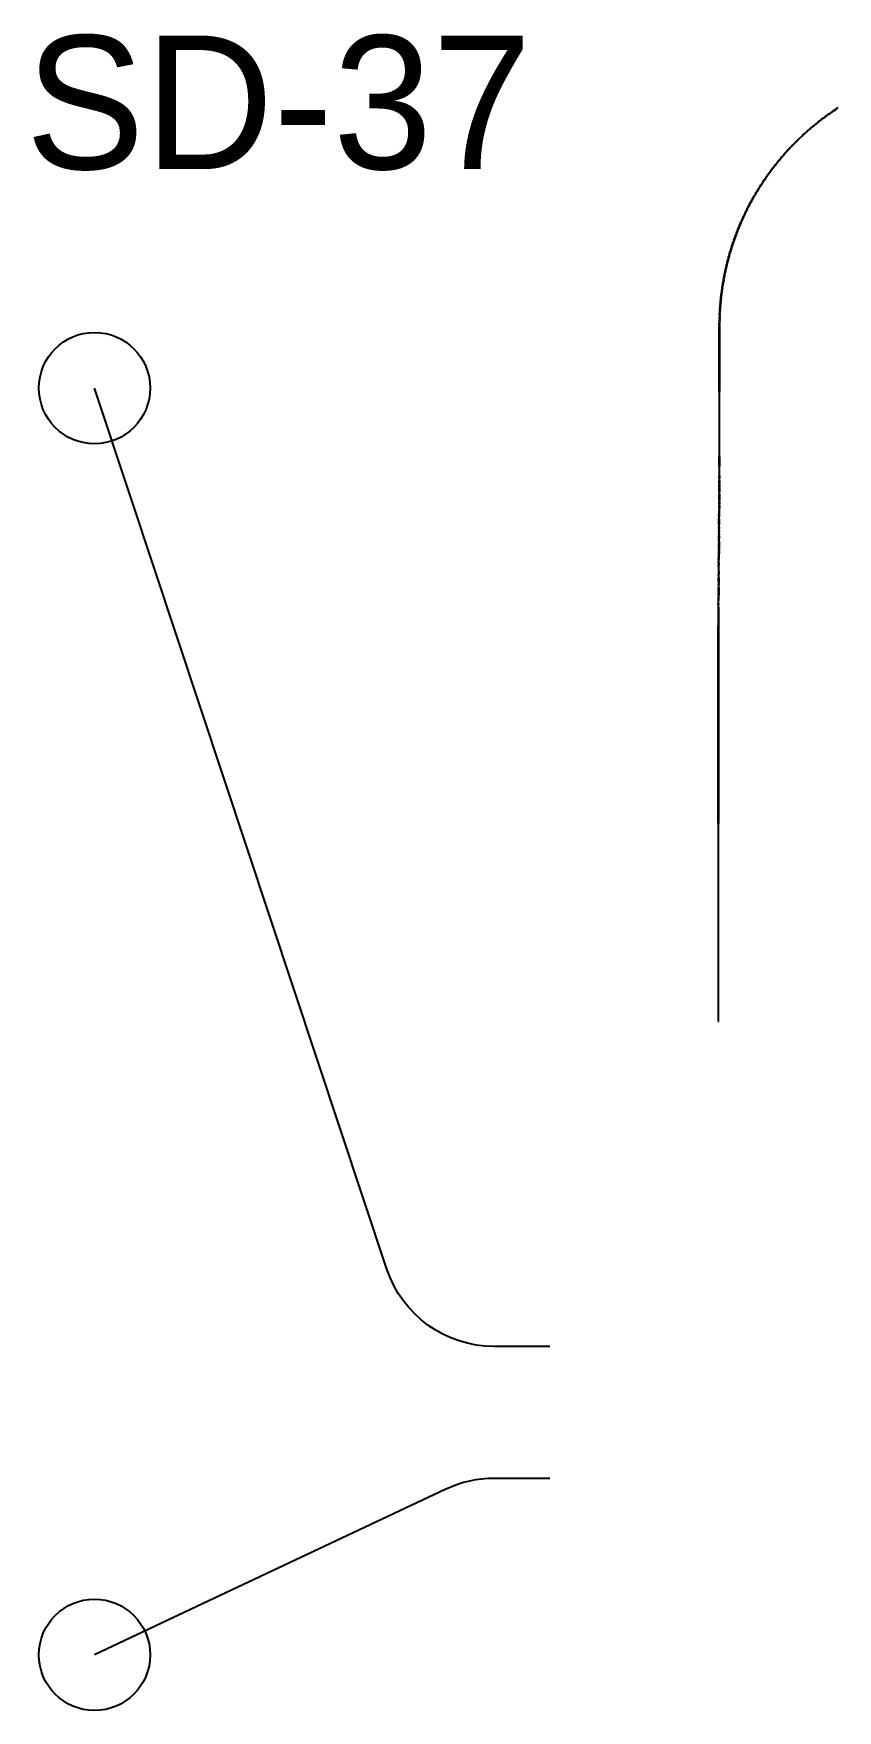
# Model space of a CAD drawing. Header units: metres. Extents: x 0.1 to 41.9, y 0.9 to 39.
# Drawn here: x 0.176 to 2.344, y 11.141 to 15.662 of the extents above; entities that cross this region are included whole.
import ezdxf

# ---------------------------------------------------------------- set-up
doc = ezdxf.new("R2010")
doc.units = ezdxf.units.M
for name, color, linetype in [('BSA_BRANCH_AXIS', 5, 'Continuous'), ('BSA_BRANCH_LABEL', 3, 'Continuous'), ('BSA_MATERIAL_SECTION', 7, 'Continuous'), ('BSA_TERMINAL_CENTRE', 3, 'Continuous')]:
    doc.layers.add(name, color=color, linetype=linetype)

msp = doc.modelspace()

# ---------------------------------------------------------------- linework, layer by layer
at = {"layer": 'BSA_BRANCH_AXIS'}
for points in [[(1.5681, 12.1226), (1.4181, 12.1226, -0.323201), (1.1289, 12.3314), (0.4368, 14.4171), (0.3408, 14.7064)], [(1.5681, 11.767), (1.4181, 11.767, 0.110554), (1.2882, 11.7379), (0.6165, 11.4214), (0.3408, 11.2914)]]:
    msp.add_lwpolyline(points, format="xyb", dxfattribs=at)
at = {"layer": 'BSA_MATERIAL_SECTION'}
for p, q in [((2.3431, 15.461), (2.3453, 15.4624)), ((2.2833, 15.4173), (2.2812, 15.4156)), ((2.2817, 15.415), (2.2838, 15.4167)), ((2.2833, 15.4173), (2.2853, 15.419)), ((2.2858, 15.4184), (2.2838, 15.4167)), ((2.2853, 15.419), (2.2874, 15.4206)), ((2.2858, 15.4184), (2.2879, 15.42)), ((2.2894, 15.4223), (2.2874, 15.4206)), ((2.2899, 15.4217), (2.2879, 15.42)), ((2.2915, 15.4239), (2.2894, 15.4223)), ((2.2899, 15.4217), (2.292, 15.4233)), ((2.2915, 15.4239), (2.2936, 15.4256)), ((2.2941, 15.4249), (2.292, 15.4233)), ((2.2957, 15.4272), (2.2936, 15.4256)), ((2.2941, 15.4249), (2.2962, 15.4266)), ((2.2957, 15.4272), (2.2978, 15.4288)), ((2.2983, 15.4282), (2.2962, 15.4266)), ((2.2999, 15.4304), (2.2978, 15.4288)), ((2.2983, 15.4282), (2.3004, 15.4298)), ((2.2999, 15.4304), (2.302, 15.432)), ((2.3025, 15.4314), (2.3004, 15.4298)), ((2.3041, 15.4336), (2.302, 15.432)), ((2.3025, 15.4314), (2.3046, 15.433)), ((2.3041, 15.4336), (2.3062, 15.4352)), ((2.3067, 15.4346), (2.3046, 15.433)), ((2.3083, 15.4368), (2.3062, 15.4352)), ((2.3067, 15.4346), (2.3088, 15.4361)), ((2.3083, 15.4368), (2.3105, 15.4384)), ((2.3109, 15.4377), (2.3088, 15.4361)), ((2.3126, 15.4399), (2.3105, 15.4384)), ((2.3109, 15.4377), (2.3131, 15.4393)), ((2.3126, 15.4399), (2.3147, 15.4415)), ((2.3152, 15.4408), (2.3131, 15.4393)), ((2.3169, 15.443), (2.3147, 15.4415)), ((2.3152, 15.4408), (2.3174, 15.4424)), ((2.3169, 15.443), (2.319, 15.4446)), ((2.3195, 15.4439), (2.3174, 15.4424)), ((2.3212, 15.4461), (2.319, 15.4446)), ((2.3217, 15.4454), (2.3195, 15.4439)), ((2.3212, 15.4461), (2.3234, 15.4476)), ((2.3217, 15.4454), (2.3238, 15.447)), ((2.3255, 15.4491), (2.3234, 15.4476)), ((2.3238, 15.447), (2.326, 15.4485)), ((2.3255, 15.4491), (2.3277, 15.4507)), ((2.3282, 15.45), (2.326, 15.4485)), ((2.3299, 15.4521), (2.3277, 15.4507)), ((2.3303, 15.4515), (2.3282, 15.45)), ((2.3299, 15.4521), (2.3321, 15.4536)), ((2.3303, 15.4515), (2.3325, 15.453)), ((2.3343, 15.4551), (2.3321, 15.4536)), ((2.3347, 15.4545), (2.3325, 15.453)), ((2.3343, 15.4551), (2.3365, 15.4566)), ((2.3347, 15.4545), (2.3369, 15.4559)), ((2.3365, 15.4566), (2.3387, 15.4581)), ((2.3369, 15.4559), (2.3391, 15.4574)), ((2.3409, 15.4595), (2.3387, 15.4581)), ((2.3413, 15.4589), (2.3391, 15.4574)), ((2.3431, 15.461), (2.3409, 15.4595)), ((2.3435, 15.4603), (2.3413, 15.4589)), ((2.2321, 15.3713), (2.2303, 15.3694)), ((2.2321, 15.3713), (2.234, 15.3732)), ((2.2346, 15.3726), (2.2327, 15.3707)), ((2.234, 15.3732), (2.2359, 15.375)), ((2.2346, 15.3726), (2.2365, 15.3745)), ((2.2378, 15.3769), (2.2359, 15.375)), ((2.2384, 15.3763), (2.2365, 15.3745)), ((2.2378, 15.3769), (2.2397, 15.3787)), ((2.2384, 15.3763), (2.2403, 15.3781)), ((2.2416, 15.3805), (2.2397, 15.3787)), ((2.2422, 15.38), (2.2403, 15.3781)), ((2.2435, 15.3824), (2.2416, 15.3805)), ((2.2422, 15.38), (2.2441, 15.3818)), ((2.2435, 15.3824), (2.2455, 15.3842)), ((2.246, 15.3836), (2.2441, 15.3818)), ((2.2455, 15.3842), (2.2474, 15.386)), ((2.246, 15.3836), (2.2479, 15.3854)), ((2.2493, 15.3878), (2.2474, 15.386)), ((2.2499, 15.3872), (2.2479, 15.3854)), ((2.2513, 15.3896), (2.2493, 15.3878)), ((2.2499, 15.3872), (2.2518, 15.389)), ((2.2513, 15.3896), (2.2532, 15.3914)), ((2.2538, 15.3908), (2.2518, 15.389)), ((2.2552, 15.3932), (2.2532, 15.3914)), ((2.2538, 15.3908), (2.2557, 15.3926)), ((2.2552, 15.3932), (2.2571, 15.3949)), ((2.2577, 15.3943), (2.2557, 15.3926)), ((2.2571, 15.3949), (2.2591, 15.3967)), ((2.2577, 15.3943), (2.2596, 15.3961)), ((2.2611, 15.3985), (2.2591, 15.3967)), ((2.2616, 15.3979), (2.2596, 15.3961)), ((2.2631, 15.4002), (2.2611, 15.3985)), ((2.2616, 15.3979), (2.2636, 15.3996)), ((2.2631, 15.4002), (2.2651, 15.402)), ((2.2656, 15.4014), (2.2636, 15.3996)), ((2.2651, 15.402), (2.2671, 15.4037)), ((2.2656, 15.4014), (2.2676, 15.4031)), ((2.2691, 15.4054), (2.2671, 15.4037)), ((2.2696, 15.4048), (2.2676, 15.4031)), ((2.2711, 15.4071), (2.2691, 15.4054)), ((2.2696, 15.4048), (2.2716, 15.4065)), ((2.2711, 15.4071), (2.2731, 15.4089)), ((2.2736, 15.4082), (2.2716, 15.4065)), ((2.2751, 15.4106), (2.2731, 15.4089)), ((2.2756, 15.4099), (2.2736, 15.4082)), ((2.2751, 15.4106), (2.2771, 15.4123)), ((2.2756, 15.4099), (2.2777, 15.4116)), ((2.2792, 15.4139), (2.2771, 15.4123)), ((2.2777, 15.4116), (2.2797, 15.4133)), ((2.2792, 15.4139), (2.2812, 15.4156)), ((2.2817, 15.415), (2.2797, 15.4133)), ((2.1891, 15.3246), (2.1909, 15.3266)), ((2.1915, 15.3261), (2.1898, 15.3241)), ((2.1926, 15.3286), (2.1909, 15.3266)), ((2.1932, 15.3281), (2.1915, 15.3261)), ((2.1926, 15.3286), (2.1943, 15.3306)), ((2.1932, 15.3281), (2.1949, 15.3301)), ((2.196, 15.3326), (2.1943, 15.3306)), ((2.1949, 15.3301), (2.1966, 15.3321)), ((2.196, 15.3326), (2.1977, 15.3346)), ((2.1984, 15.3341), (2.1966, 15.3321)), ((2.1977, 15.3346), (2.1995, 15.3366)), ((2.2001, 15.3361), (2.1984, 15.3341)), ((2.2012, 15.3386), (2.1995, 15.3366)), ((2.2001, 15.3361), (2.2018, 15.3381)), ((2.2012, 15.3386), (2.203, 15.3406)), ((2.2018, 15.3381), (2.2036, 15.3401)), ((2.2048, 15.3426), (2.203, 15.3406)), ((2.2054, 15.342), (2.2036, 15.3401)), ((2.2065, 15.3445), (2.2048, 15.3426)), ((2.2071, 15.344), (2.2054, 15.342)), ((2.2065, 15.3445), (2.2083, 15.3465)), ((2.2071, 15.344), (2.2089, 15.346)), ((2.2101, 15.3484), (2.2083, 15.3465)), ((2.2089, 15.346), (2.2107, 15.3479)), ((2.2101, 15.3484), (2.2119, 15.3504)), ((2.2125, 15.3498), (2.2107, 15.3479)), ((2.2137, 15.3523), (2.2119, 15.3504)), ((2.2125, 15.3498), (2.2143, 15.3518)), ((2.2137, 15.3523), (2.2155, 15.3543)), ((2.2161, 15.3537), (2.2143, 15.3518)), ((2.2155, 15.3543), (2.2173, 15.3562)), ((2.2179, 15.3556), (2.2161, 15.3537)), ((2.2192, 15.3581), (2.2173, 15.3562)), ((2.2179, 15.3556), (2.2197, 15.3575)), ((2.221, 15.36), (2.2192, 15.3581)), ((2.2197, 15.3575), (2.2216, 15.3594)), ((2.221, 15.36), (2.2228, 15.3619)), ((2.2234, 15.3613), (2.2216, 15.3594)), ((2.2228, 15.3619), (2.2247, 15.3638)), ((2.2253, 15.3632), (2.2234, 15.3613)), ((2.2265, 15.3657), (2.2247, 15.3638)), ((2.2253, 15.3632), (2.2271, 15.3651)), ((2.2284, 15.3676), (2.2265, 15.3657)), ((2.2271, 15.3651), (2.229, 15.367)), ((2.2284, 15.3676), (2.2303, 15.3694)), ((2.2308, 15.3689), (2.229, 15.367)), ((2.2308, 15.3689), (2.2327, 15.3707)), ((2.1536, 15.2785), (2.1551, 15.2807)), ((2.1551, 15.2807), (2.1567, 15.2828)), ((2.1573, 15.2824), (2.1558, 15.2802)), ((2.1582, 15.285), (2.1567, 15.2828)), ((2.1573, 15.2824), (2.1589, 15.2845)), ((2.1598, 15.2871), (2.1582, 15.285)), ((2.1589, 15.2845), (2.1604, 15.2866)), ((2.1598, 15.2871), (2.1613, 15.2892)), ((2.162, 15.2888), (2.1604, 15.2866)), ((2.1629, 15.2914), (2.1613, 15.2892)), ((2.1636, 15.2909), (2.162, 15.2888)), ((2.1629, 15.2914), (2.1645, 15.2935)), ((2.1636, 15.2909), (2.1651, 15.293)), ((2.1645, 15.2935), (2.1661, 15.2956)), ((2.1651, 15.293), (2.1667, 15.2951)), ((2.1677, 15.2977), (2.1661, 15.2956)), ((2.1683, 15.2972), (2.1667, 15.2951)), ((2.1693, 15.2998), (2.1677, 15.2977)), ((2.1699, 15.2993), (2.1683, 15.2972)), ((2.1693, 15.2998), (2.1709, 15.3019)), ((2.1699, 15.2993), (2.1715, 15.3014)), ((2.1709, 15.3019), (2.1725, 15.304)), ((2.1715, 15.3014), (2.1731, 15.3035)), ((2.1741, 15.3061), (2.1725, 15.304)), ((2.1748, 15.3056), (2.1731, 15.3035)), ((2.1758, 15.3082), (2.1741, 15.3061)), ((2.1764, 15.3077), (2.1748, 15.3056)), ((2.1758, 15.3082), (2.1774, 15.3103)), ((2.1764, 15.3077), (2.178, 15.3098)), ((2.1791, 15.3123), (2.1774, 15.3103)), ((2.1797, 15.3118), (2.178, 15.3098)), ((2.1791, 15.3123), (2.1807, 15.3144)), ((2.1797, 15.3118), (2.1814, 15.3139)), ((2.1824, 15.3164), (2.1807, 15.3144)), ((2.1814, 15.3139), (2.183, 15.3159)), ((2.1824, 15.3164), (2.1841, 15.3185)), ((2.1847, 15.318), (2.183, 15.3159)), ((2.1841, 15.3185), (2.1858, 15.3205)), ((2.1864, 15.32), (2.1847, 15.318)), ((2.1874, 15.3226), (2.1858, 15.3205)), ((2.1864, 15.32), (2.1881, 15.3221)), ((2.1891, 15.3246), (2.1874, 15.3226)), ((2.1881, 15.3221), (2.1898, 15.3241)), ((2.1261, 15.2365), (2.1247, 15.2342)), ((2.1268, 15.236), (2.1254, 15.2338)), ((2.1274, 15.2387), (2.1261, 15.2365)), ((2.1281, 15.2383), (2.1268, 15.236)), ((2.1274, 15.2387), (2.1288, 15.241)), ((2.1281, 15.2383), (2.1295, 15.2406)), ((2.1302, 15.2432), (2.1288, 15.241)), ((2.1309, 15.2428), (2.1295, 15.2406)), ((2.1302, 15.2432), (2.1316, 15.2455)), ((2.1309, 15.2428), (2.1323, 15.245)), ((2.1316, 15.2455), (2.133, 15.2477)), ((2.1323, 15.245), (2.1337, 15.2473)), ((2.1344, 15.2499), (2.133, 15.2477)), ((2.1351, 15.2495), (2.1337, 15.2473)), ((2.1359, 15.2522), (2.1344, 15.2499)), ((2.1365, 15.2517), (2.1351, 15.2495)), ((2.1359, 15.2522), (2.1373, 15.2544)), ((2.1365, 15.2517), (2.138, 15.254)), ((2.1387, 15.2566), (2.1373, 15.2544)), ((2.138, 15.254), (2.1394, 15.2562)), ((2.1387, 15.2566), (2.1402, 15.2588)), ((2.1409, 15.2584), (2.1394, 15.2562)), ((2.1416, 15.261), (2.1402, 15.2588)), ((2.1423, 15.2606), (2.1409, 15.2584)), ((2.1416, 15.261), (2.1431, 15.2632)), ((2.1423, 15.2606), (2.1438, 15.2628)), ((2.1431, 15.2632), (2.1446, 15.2654)), ((2.1438, 15.2628), (2.1452, 15.265)), ((2.1461, 15.2676), (2.1446, 15.2654)), ((2.1467, 15.2672), (2.1452, 15.265)), ((2.1476, 15.2698), (2.1461, 15.2676)), ((2.1467, 15.2672), (2.1482, 15.2694)), ((2.1476, 15.2698), (2.1491, 15.272)), ((2.1497, 15.2716), (2.1482, 15.2694)), ((2.1506, 15.2742), (2.1491, 15.272)), ((2.1512, 15.2737), (2.1497, 15.2716)), ((2.1506, 15.2742), (2.1521, 15.2764)), ((2.1512, 15.2737), (2.1527, 15.2759)), ((2.1536, 15.2785), (2.1521, 15.2764)), ((2.1527, 15.2759), (2.1543, 15.278)), ((2.1558, 15.2802), (2.1543, 15.278)), ((2.0992, 15.1878), (2.1004, 15.1902)), ((2.1016, 15.1925), (2.1004, 15.1902)), ((2.1011, 15.1898), (2.1023, 15.1922)), ((2.1016, 15.1925), (2.1028, 15.1949)), ((2.1035, 15.1945), (2.1023, 15.1922)), ((2.1028, 15.1949), (2.1041, 15.1972)), ((2.1035, 15.1945), (2.1048, 15.1969)), ((2.1053, 15.1996), (2.1041, 15.1972)), ((2.106, 15.1992), (2.1048, 15.1969)), ((2.1065, 15.2019), (2.1053, 15.1996)), ((2.1072, 15.2015), (2.106, 15.1992)), ((2.1065, 15.2019), (2.1077, 15.2043)), ((2.1072, 15.2015), (2.1085, 15.2039)), ((2.109, 15.2066), (2.1077, 15.2043)), ((2.1085, 15.2039), (2.1097, 15.2062)), ((2.109, 15.2066), (2.1103, 15.2089)), ((2.111, 15.2085), (2.1097, 15.2062)), ((2.1115, 15.2112), (2.1103, 15.2089)), ((2.1122, 15.2109), (2.111, 15.2085)), ((2.1115, 15.2112), (2.1128, 15.2136)), ((2.1122, 15.2109), (2.1135, 15.2132)), ((2.1141, 15.2159), (2.1128, 15.2136)), ((2.1148, 15.2155), (2.1135, 15.2132)), ((2.1141, 15.2159), (2.1154, 15.2182)), ((2.1148, 15.2155), (2.1161, 15.2178)), ((2.1154, 15.2182), (2.1167, 15.2205)), ((2.1161, 15.2178), (2.1174, 15.2201)), ((2.118, 15.2228), (2.1167, 15.2205)), ((2.1187, 15.2224), (2.1174, 15.2201)), ((2.1193, 15.2251), (2.118, 15.2228)), ((2.1187, 15.2224), (2.12, 15.2247)), ((2.1193, 15.2251), (2.1207, 15.2274)), ((2.1214, 15.227), (2.12, 15.2247)), ((2.122, 15.2296), (2.1207, 15.2274)), ((2.1227, 15.2292), (2.1214, 15.227)), ((2.122, 15.2296), (2.1233, 15.2319)), ((2.1227, 15.2292), (2.124, 15.2315)), ((2.1233, 15.2319), (2.1247, 15.2342)), ((2.124, 15.2315), (2.1254, 15.2338)), ((2.0794, 15.1445), (2.0804, 15.147)), ((2.0811, 15.1467), (2.0801, 15.1442)), ((2.0814, 15.1494), (2.0804, 15.147)), ((2.0811, 15.1467), (2.0822, 15.1491)), ((2.0814, 15.1494), (2.0825, 15.1518)), ((2.0832, 15.1515), (2.0822, 15.1491)), ((2.0825, 15.1518), (2.0835, 15.1543)), ((2.0832, 15.1515), (2.0843, 15.1539)), ((2.0846, 15.1567), (2.0835, 15.1543)), ((2.0853, 15.1564), (2.0843, 15.1539)), ((2.0857, 15.1591), (2.0846, 15.1567)), ((2.0853, 15.1564), (2.0864, 15.1588)), ((2.0857, 15.1591), (2.0867, 15.1615)), ((2.0875, 15.1612), (2.0864, 15.1588)), ((2.0878, 15.1639), (2.0867, 15.1615)), ((2.0875, 15.1612), (2.0886, 15.1636)), ((2.0878, 15.1639), (2.0889, 15.1663)), ((2.0897, 15.166), (2.0886, 15.1636)), ((2.0889, 15.1663), (2.09, 15.1687)), ((2.0908, 15.1684), (2.0897, 15.166)), ((2.0912, 15.1711), (2.09, 15.1687)), ((2.0908, 15.1684), (2.0919, 15.1708)), ((2.0923, 15.1735), (2.0912, 15.1711)), ((2.0919, 15.1708), (2.093, 15.1732)), ((2.0923, 15.1735), (2.0934, 15.1759)), ((2.0941, 15.1756), (2.093, 15.1732)), ((2.0946, 15.1783), (2.0934, 15.1759)), ((2.0953, 15.178), (2.0941, 15.1756)), ((2.0946, 15.1783), (2.0957, 15.1807)), ((2.0953, 15.178), (2.0964, 15.1803)), ((2.0969, 15.1831), (2.0957, 15.1807)), ((2.0964, 15.1803), (2.0976, 15.1827)), ((2.0969, 15.1831), (2.0981, 15.1854)), ((2.0988, 15.1851), (2.0976, 15.1827)), ((2.0992, 15.1878), (2.0981, 15.1854)), ((2.1, 15.1875), (2.0988, 15.1851)), ((2.1, 15.1875), (2.1011, 15.1898)), ((2.0616, 15.0975), (2.0625, 15.1)), ((2.0632, 15.0997), (2.0624, 15.0972)), ((2.0633, 15.1025), (2.0625, 15.1)), ((2.0632, 15.0997), (2.0641, 15.1022)), ((2.0642, 15.105), (2.0633, 15.1025)), ((2.0641, 15.1022), (2.065, 15.1047)), ((2.0642, 15.105), (2.0651, 15.1075)), ((2.0658, 15.1072), (2.065, 15.1047)), ((2.066, 15.11), (2.0651, 15.1075)), ((2.0658, 15.1072), (2.0667, 15.1097)), ((2.066, 15.11), (2.0669, 15.1125)), ((2.0676, 15.1122), (2.0667, 15.1097)), ((2.0678, 15.115), (2.0669, 15.1125)), ((2.0676, 15.1122), (2.0685, 15.1147)), ((2.0678, 15.115), (2.0687, 15.1175)), ((2.0694, 15.1172), (2.0685, 15.1147)), ((2.0687, 15.1175), (2.0696, 15.1199)), ((2.0694, 15.1172), (2.0704, 15.1197)), ((2.0705, 15.1224), (2.0696, 15.1199)), ((2.0713, 15.1221), (2.0704, 15.1197)), ((2.0715, 15.1249), (2.0705, 15.1224)), ((2.0713, 15.1221), (2.0722, 15.1246)), ((2.0715, 15.1249), (2.0724, 15.1274)), ((2.0732, 15.1271), (2.0722, 15.1246)), ((2.0724, 15.1274), (2.0734, 15.1298)), ((2.0732, 15.1271), (2.0741, 15.1295)), ((2.0744, 15.1323), (2.0734, 15.1298)), ((2.0751, 15.132), (2.0741, 15.1295)), ((2.0754, 15.1347), (2.0744, 15.1323)), ((2.0751, 15.132), (2.0761, 15.1344)), ((2.0754, 15.1347), (2.0763, 15.1372)), ((2.0771, 15.1369), (2.0761, 15.1344)), ((2.0773, 15.1396), (2.0763, 15.1372)), ((2.0781, 15.1393), (2.0771, 15.1369)), ((2.0773, 15.1396), (2.0783, 15.1421)), ((2.0781, 15.1393), (2.0791, 15.1418)), ((2.0794, 15.1445), (2.0783, 15.1421)), ((2.0791, 15.1418), (2.0801, 15.1442)), ((2.048, 15.0519), (2.0487, 15.0544)), ((2.0493, 15.057), (2.0487, 15.0544)), ((2.05, 15.0595), (2.0493, 15.057)), ((2.0501, 15.0568), (2.0494, 15.0542)), ((2.05, 15.0595), (2.0507, 15.0621)), ((2.0501, 15.0568), (2.0508, 15.0593)), ((2.0515, 15.0646), (2.0507, 15.0621)), ((2.0515, 15.0619), (2.0508, 15.0593)), ((2.0515, 15.0646), (2.0522, 15.0672)), ((2.0522, 15.0644), (2.0515, 15.0619)), ((2.0522, 15.0672), (2.0529, 15.0697)), ((2.0522, 15.0644), (2.0529, 15.067)), ((2.0537, 15.0723), (2.0529, 15.0697)), ((2.0529, 15.067), (2.0537, 15.0695)), ((2.0537, 15.0723), (2.0544, 15.0748)), ((2.0544, 15.072), (2.0537, 15.0695)), ((2.0552, 15.0773), (2.0544, 15.0748)), ((2.0544, 15.072), (2.0552, 15.0746)), ((2.056, 15.0799), (2.0552, 15.0773)), ((2.0559, 15.0771), (2.0552, 15.0746)), ((2.0559, 15.0771), (2.0567, 15.0796)), ((2.056, 15.0799), (2.0567, 15.0824)), ((2.0567, 15.0824), (2.0575, 15.0849)), ((2.0575, 15.0822), (2.0567, 15.0796)), ((2.0583, 15.0874), (2.0575, 15.0849)), ((2.0575, 15.0822), (2.0583, 15.0847)), ((2.0591, 15.09), (2.0583, 15.0874)), ((2.0591, 15.0872), (2.0583, 15.0847)), ((2.0591, 15.09), (2.06, 15.0925)), ((2.0591, 15.0872), (2.0599, 15.0897)), ((2.0607, 15.0922), (2.0599, 15.0897)), ((2.0608, 15.095), (2.06, 15.0925)), ((2.0616, 15.0947), (2.0607, 15.0922)), ((2.0608, 15.095), (2.0616, 15.0975)), ((2.0616, 15.0947), (2.0624, 15.0972)), ((2.038, 15.008), (2.0385, 15.0106)), ((2.039, 15.0132), (2.0385, 15.0106)), ((2.0393, 15.0105), (2.0387, 15.0079)), ((2.039, 15.0132), (2.0395, 15.0158)), ((2.0393, 15.0105), (2.0398, 15.0131)), ((2.0395, 15.0158), (2.0401, 15.0184)), ((2.0403, 15.0157), (2.0398, 15.0131)), ((2.0406, 15.021), (2.0401, 15.0184)), ((2.0403, 15.0157), (2.0408, 15.0182)), ((2.0406, 15.021), (2.0412, 15.0236)), ((2.0414, 15.0208), (2.0408, 15.0182)), ((2.0417, 15.0262), (2.0412, 15.0236)), ((2.042, 15.0234), (2.0414, 15.0208)), ((2.0417, 15.0262), (2.0423, 15.0287)), ((2.042, 15.0234), (2.0425, 15.026)), ((2.0429, 15.0313), (2.0423, 15.0287)), ((2.0425, 15.026), (2.0431, 15.0286)), ((2.0435, 15.0339), (2.0429, 15.0313)), ((2.0437, 15.0311), (2.0431, 15.0286)), ((2.0435, 15.0339), (2.0441, 15.0365)), ((2.0443, 15.0337), (2.0437, 15.0311)), ((2.0441, 15.0365), (2.0447, 15.039)), ((2.0443, 15.0337), (2.0449, 15.0363)), ((2.0454, 15.0416), (2.0447, 15.039)), ((2.0455, 15.0389), (2.0449, 15.0363)), ((2.046, 15.0442), (2.0454, 15.0416)), ((2.0455, 15.0389), (2.0461, 15.0414)), ((2.046, 15.0442), (2.0466, 15.0468)), ((2.0461, 15.0414), (2.0468, 15.044)), ((2.0473, 15.0493), (2.0466, 15.0468)), ((2.0474, 15.0466), (2.0468, 15.044)), ((2.0473, 15.0493), (2.048, 15.0519)), ((2.0474, 15.0466), (2.0481, 15.0491)), ((2.0487, 15.0517), (2.0481, 15.0491)), ((2.0487, 15.0517), (2.0494, 15.0542)), ((2.0311, 14.9663), (2.0308, 14.9636)), ((2.0311, 14.9663), (2.0315, 14.9689)), ((2.0315, 14.9689), (2.0318, 14.9715)), ((2.0319, 14.9661), (2.0316, 14.9635)), ((2.0322, 14.9741), (2.0318, 14.9715)), ((2.0319, 14.9661), (2.0323, 14.9688)), ((2.0326, 14.9767), (2.0322, 14.9741)), ((2.0323, 14.9688), (2.0326, 14.9714)), ((2.0326, 14.9767), (2.033, 14.9794)), ((2.033, 14.974), (2.0326, 14.9714)), ((2.0334, 14.982), (2.033, 14.9794)), ((2.0334, 14.9766), (2.033, 14.974)), ((2.0334, 14.982), (2.0338, 14.9846)), ((2.0334, 14.9766), (2.0338, 14.9792)), ((2.0342, 14.9872), (2.0338, 14.9846)), ((2.0338, 14.9792), (2.0342, 14.9818)), ((2.0342, 14.9872), (2.0346, 14.9898)), ((2.0346, 14.9845), (2.0342, 14.9818)), ((2.0346, 14.9898), (2.0351, 14.9924)), ((2.0346, 14.9845), (2.035, 14.9871)), ((2.0354, 14.9897), (2.035, 14.9871)), ((2.0355, 14.995), (2.0351, 14.9924)), ((2.0354, 14.9897), (2.0359, 14.9923)), ((2.036, 14.9976), (2.0355, 14.995)), ((2.0363, 14.9949), (2.0359, 14.9923)), ((2.036, 14.9976), (2.0365, 15.0002)), ((2.0368, 14.9975), (2.0363, 14.9949)), ((2.037, 15.0028), (2.0365, 15.0002)), ((2.0368, 14.9975), (2.0373, 15.0001)), ((2.037, 15.0028), (2.0375, 15.0054)), ((2.0373, 15.0001), (2.0378, 15.0027)), ((2.038, 15.008), (2.0375, 15.0054)), ((2.0382, 15.0053), (2.0378, 15.0027)), ((2.0382, 15.0053), (2.0387, 15.0079)), ((2.0264, 14.9189), (2.0263, 14.9162)), ((2.0264, 14.9189), (2.0266, 14.9215)), ((2.0268, 14.9241), (2.0266, 14.9215)), ((2.0268, 14.9241), (2.027, 14.9268)), ((2.0272, 14.9294), (2.027, 14.9268)), ((2.0271, 14.9162), (2.0272, 14.9188)), ((2.0272, 14.9294), (2.0274, 14.9321)), ((2.0274, 14.9214), (2.0272, 14.9188)), ((2.0276, 14.9347), (2.0274, 14.9321)), ((2.0274, 14.9214), (2.0276, 14.9241)), ((2.0276, 14.9347), (2.0279, 14.9373)), ((2.0278, 14.9267), (2.0276, 14.9241)), ((2.0278, 14.9267), (2.028, 14.9294)), ((2.0281, 14.94), (2.0279, 14.9373)), ((2.0282, 14.932), (2.028, 14.9294)), ((2.0281, 14.94), (2.0284, 14.9426)), ((2.0282, 14.932), (2.0284, 14.9346)), ((2.0286, 14.9452), (2.0284, 14.9426)), ((2.0287, 14.9373), (2.0284, 14.9346)), ((2.0286, 14.9452), (2.0289, 14.9479)), ((2.0287, 14.9373), (2.0289, 14.9399)), ((2.0292, 14.9505), (2.0289, 14.9479)), ((2.0292, 14.9425), (2.0289, 14.9399)), ((2.0292, 14.9505), (2.0295, 14.9531)), ((2.0292, 14.9425), (2.0294, 14.9451)), ((2.0297, 14.9478), (2.0294, 14.9451)), ((2.0298, 14.9558), (2.0295, 14.9531)), ((2.0297, 14.9478), (2.03, 14.9504)), ((2.0298, 14.9558), (2.0301, 14.9584)), ((2.0303, 14.953), (2.03, 14.9504)), ((2.0301, 14.9584), (2.0304, 14.961)), ((2.0303, 14.953), (2.0306, 14.9557)), ((2.0308, 14.9636), (2.0304, 14.961)), ((2.0309, 14.9583), (2.0306, 14.9557)), ((2.0312, 14.9609), (2.0309, 14.9583)), ((2.0312, 14.9609), (2.0316, 14.9635)), ((2.0251, 14.8845), (2.025, 14.8818)), ((2.025, 14.8792), (2.025, 14.8818)), ((2.025, 14.8766), (2.025, 14.8792)), ((2.025, 14.8766), (2.025, 14.8739)), ((2.025, 14.8739), (2.0254, 14.8739)), ((2.025, 14.6976), (2.025, 14.8739)), ((2.025, 14.8739), (2.0254, 14.8739)), ((2.0251, 14.8871), (2.0252, 14.8898)), ((2.0251, 14.8871), (2.0251, 14.8845)), ((2.0252, 14.8924), (2.0253, 14.8951)), ((2.0252, 14.8924), (2.0252, 14.8898)), ((2.0253, 14.8951), (2.0254, 14.8977)), ((2.0255, 14.9004), (2.0254, 14.8977)), ((2.0258, 14.8739), (2.0254, 14.8739)), ((2.0258, 14.8739), (2.0254, 14.8739)), ((2.0256, 14.903), (2.0255, 14.9004)), ((2.0256, 14.903), (2.0257, 14.9056)), ((2.0257, 14.9056), (2.0258, 14.9083)), ((2.026, 14.9109), (2.0258, 14.9083)), ((2.0259, 14.8845), (2.0258, 14.8818)), ((2.0258, 14.8792), (2.0258, 14.8818)), ((2.0258, 14.8792), (2.0258, 14.8765)), ((2.0258, 14.8739), (2.0258, 14.8765)), ((2.0258, 14.8739), (2.0258, 14.6976)), ((2.026, 14.8898), (2.0259, 14.8871)), ((2.0259, 14.8845), (2.0259, 14.8871)), ((2.0261, 14.9136), (2.026, 14.9109)), ((2.0261, 14.895), (2.026, 14.8924)), ((2.026, 14.8898), (2.026, 14.8924)), ((2.0261, 14.9136), (2.0263, 14.9162)), ((2.0261, 14.895), (2.0262, 14.8977)), ((2.0263, 14.9003), (2.0262, 14.8977)), ((2.0263, 14.9003), (2.0264, 14.903)), ((2.0265, 14.9056), (2.0264, 14.903)), ((2.0265, 14.9056), (2.0266, 14.9083)), ((2.0268, 14.9109), (2.0266, 14.9083)), ((2.0268, 14.9109), (2.0269, 14.9135)), ((2.0271, 14.9162), (2.0269, 14.9135)), ((2.025, 14.6976), (2.025, 14.5213)), ((2.0258, 14.5213), (2.0258, 14.6976)), ((2.025, 14.4963), (2.025, 14.5213)), ((2.0254, 14.5213), (2.025, 14.5213)), ((2.0254, 14.5213), (2.025, 14.5213)), ((2.0254, 14.5213), (2.0258, 14.5213)), ((2.0254, 14.5213), (2.0258, 14.5213)), ((2.0258, 14.5213), (2.0258, 14.4963)), ((2.0249, 14.4636), (2.025, 14.4682)), ((2.025, 14.4963), (2.025, 14.4713)), ((2.025, 14.4713), (2.025, 14.4713)), ((2.025, 14.4713), (2.025, 14.4713)), ((2.025, 14.4712), (2.025, 14.4713)), ((2.025, 14.4712), (2.025, 14.4701)), ((2.025, 14.4712), (2.025, 14.4712)), ((2.025, 14.4699), (2.025, 14.4701)), ((2.025, 14.4682), (2.025, 14.4699)), ((2.0258, 14.4682), (2.0257, 14.4636)), ((2.0258, 14.4713), (2.0258, 14.4963)), ((2.0258, 14.4713), (2.0258, 14.4713)), ((2.0258, 14.4713), (2.0258, 14.4713)), ((2.0258, 14.4713), (2.0258, 14.4712)), ((2.0258, 14.4701), (2.0258, 14.4712)), ((2.0258, 14.4712), (2.0258, 14.4712)), ((2.0258, 14.4701), (2.0258, 14.4699)), ((2.0258, 14.4699), (2.0258, 14.4682)), ((2.0247, 14.4268), (2.0246, 14.4249)), ((2.0246, 14.4249), (2.0246, 14.4243)), ((2.0246, 14.4243), (2.0246, 14.4205)), ((2.0248, 14.4404), (2.0247, 14.4378)), ((2.0247, 14.4268), (2.0247, 14.4378)), ((2.0248, 14.4504), (2.0249, 14.4548)), ((2.0248, 14.4504), (2.0248, 14.4476)), ((2.0248, 14.4404), (2.0248, 14.4476)), ((2.0249, 14.4636), (2.0249, 14.4608)), ((2.0249, 14.4608), (2.0249, 14.4576)), ((2.0249, 14.4548), (2.0249, 14.4576)), ((2.0254, 14.4249), (2.0255, 14.4268)), ((2.0254, 14.4243), (2.0254, 14.4249)), ((2.0254, 14.4205), (2.0254, 14.4243)), ((2.0255, 14.4378), (2.0256, 14.4404)), ((2.0255, 14.4378), (2.0255, 14.4268)), ((2.0257, 14.4548), (2.0256, 14.4504)), ((2.0256, 14.4476), (2.0256, 14.4504)), ((2.0256, 14.4476), (2.0256, 14.4404)), ((2.0257, 14.4608), (2.0257, 14.4636)), ((2.0257, 14.4576), (2.0257, 14.4608)), ((2.0257, 14.4576), (2.0257, 14.4548)), ((2.0243, 14.3863), (2.0244, 14.3888)), ((2.0243, 14.3824), (2.0243, 14.3863)), ((2.0243, 14.3824), (2.0243, 14.3752)), ((2.0245, 14.4046), (2.0244, 14.4002)), ((2.0244, 14.3967), (2.0244, 14.4002)), ((2.0244, 14.3935), (2.0244, 14.3967)), ((2.0244, 14.3935), (2.0244, 14.3888)), ((2.0245, 14.4129), (2.0246, 14.4205)), ((2.0245, 14.4095), (2.0245, 14.4129)), ((2.0245, 14.4046), (2.0245, 14.4095)), ((2.0252, 14.3888), (2.0251, 14.3863)), ((2.0251, 14.3863), (2.0251, 14.3824)), ((2.025, 14.3752), (2.0251, 14.3824)), ((2.0252, 14.4002), (2.0253, 14.4046)), ((2.0252, 14.4002), (2.0252, 14.3967)), ((2.0252, 14.3967), (2.0252, 14.3935)), ((2.0252, 14.3888), (2.0252, 14.3935)), ((2.0254, 14.4205), (2.0253, 14.4129)), ((2.0253, 14.4129), (2.0253, 14.4095)), ((2.0253, 14.4095), (2.0253, 14.4046)), ((2.024, 14.3379), (2.0239, 14.3347)), ((2.0239, 14.3347), (2.0239, 14.3316)), ((2.0239, 14.3293), (2.0239, 14.3316)), ((2.0241, 14.3503), (2.024, 14.3481)), ((2.024, 14.3468), (2.024, 14.3481)), ((2.024, 14.3435), (2.024, 14.3468)), ((2.024, 14.3379), (2.024, 14.3435)), ((2.0241, 14.3602), (2.0242, 14.3697)), ((2.0241, 14.3602), (2.0241, 14.3541)), ((2.0241, 14.3523), (2.0241, 14.3541)), ((2.0241, 14.3503), (2.0241, 14.3523)), ((2.0242, 14.3716), (2.0243, 14.3752)), ((2.0242, 14.3716), (2.0242, 14.3707)), ((2.0242, 14.3707), (2.0242, 14.3697)), ((2.0247, 14.3347), (2.0248, 14.3379)), ((2.0247, 14.3316), (2.0247, 14.3347)), ((2.0247, 14.3316), (2.0247, 14.3293)), ((2.0248, 14.3481), (2.0249, 14.3503)), ((2.0248, 14.3481), (2.0248, 14.3468)), ((2.0248, 14.3468), (2.0248, 14.3435)), ((2.0248, 14.3435), (2.0248, 14.3379)), ((2.025, 14.3697), (2.0249, 14.3602)), ((2.0249, 14.3541), (2.0249, 14.3602)), ((2.0249, 14.3541), (2.0249, 14.3523)), ((2.0249, 14.3523), (2.0249, 14.3503)), ((2.025, 14.3752), (2.025, 14.3716)), ((2.025, 14.3707), (2.025, 14.3716)), ((2.025, 14.3697), (2.025, 14.3707)), ((2.0235, 14.2856), (2.0236, 14.288)), ((2.0237, 14.3009), (2.0236, 14.2986)), ((2.0236, 14.2984), (2.0236, 14.2986)), ((2.0236, 14.2981), (2.0236, 14.2984)), ((2.0236, 14.2935), (2.0236, 14.2981)), ((2.0236, 14.2935), (2.0236, 14.288)), ((2.0237, 14.3112), (2.0238, 14.3124)), ((2.0237, 14.3102), (2.0237, 14.3112)), ((2.0237, 14.3102), (2.0237, 14.3068)), ((2.0237, 14.3029), (2.0237, 14.3068)), ((2.0237, 14.3029), (2.0237, 14.3027)), ((2.0237, 14.3027), (2.0237, 14.3021)), ((2.0237, 14.3009), (2.0237, 14.3021)), ((2.0239, 14.3268), (2.0238, 14.3225)), ((2.0238, 14.3219), (2.0238, 14.3225)), ((2.0238, 14.3215), (2.0238, 14.3219)), ((2.0238, 14.3215), (2.0238, 14.3194)), ((2.0238, 14.3184), (2.0238, 14.3194)), ((2.0238, 14.3184), (2.0238, 14.3124)), ((2.0239, 14.3268), (2.0239, 14.3293)), ((2.0244, 14.288), (2.0243, 14.2856)), ((2.0244, 14.2986), (2.0245, 14.3009)), ((2.0244, 14.2986), (2.0244, 14.2984)), ((2.0244, 14.2984), (2.0244, 14.2981)), ((2.0244, 14.2935), (2.0244, 14.2981)), ((2.0244, 14.2935), (2.0244, 14.288)), ((2.0246, 14.3124), (2.0245, 14.3112)), ((2.0245, 14.3112), (2.0245, 14.3102)), ((2.0245, 14.3068), (2.0245, 14.3102)), ((2.0245, 14.3068), (2.0245, 14.3029)), ((2.0245, 14.3027), (2.0245, 14.3029)), ((2.0245, 14.3021), (2.0245, 14.3027)), ((2.0245, 14.3021), (2.0245, 14.3009)), ((2.0246, 14.3225), (2.0247, 14.3268)), ((2.0246, 14.3225), (2.0246, 14.3219)), ((2.0246, 14.3219), (2.0246, 14.3215)), ((2.0246, 14.3194), (2.0246, 14.3215)), ((2.0246, 14.3194), (2.0246, 14.3184)), ((2.0246, 14.3124), (2.0246, 14.3184)), ((2.0247, 14.3293), (2.0247, 14.3268)), ((2.0232, 14.2461), (2.0233, 14.2511)), ((2.0232, 14.2461), (2.0232, 14.244)), ((2.0232, 14.2431), (2.0232, 14.244)), ((2.0232, 14.2428), (2.0232, 14.2431)), ((2.0232, 14.2428), (2.0232, 14.2413)), ((2.0232, 14.2413), (2.0232, 14.2392)), ((2.0233, 14.2595), (2.0234, 14.2627)), ((2.0233, 14.2595), (2.0233, 14.258)), ((2.0233, 14.258), (2.0233, 14.2565)), ((2.0233, 14.2536), (2.0233, 14.2565)), ((2.0233, 14.2536), (2.0233, 14.2532)), ((2.0233, 14.2517), (2.0233, 14.2532)), ((2.0233, 14.2517), (2.0233, 14.2511)), ((2.0234, 14.2736), (2.0235, 14.2755)), ((2.0234, 14.2716), (2.0234, 14.2736)), ((2.0234, 14.2716), (2.0234, 14.2693)), ((2.0234, 14.2693), (2.0234, 14.268)), ((2.0234, 14.2661), (2.0234, 14.268)), ((2.0234, 14.2661), (2.0234, 14.2646)), ((2.0234, 14.2638), (2.0234, 14.2646)), ((2.0234, 14.2627), (2.0234, 14.2638)), ((2.0235, 14.2856), (2.0235, 14.2852)), ((2.0235, 14.2852), (2.0235, 14.285)), ((2.0235, 14.2814), (2.0235, 14.285)), ((2.0235, 14.2814), (2.0235, 14.2808)), ((2.0235, 14.2796), (2.0235, 14.2808)), ((2.0235, 14.2774), (2.0235, 14.2796)), ((2.0235, 14.2774), (2.0235, 14.2755)), ((2.0241, 14.2511), (2.024, 14.2461)), ((2.024, 14.244), (2.024, 14.2461)), ((2.024, 14.244), (2.024, 14.2431)), ((2.024, 14.2431), (2.024, 14.2428)), ((2.024, 14.2413), (2.024, 14.2428)), ((2.024, 14.2392), (2.024, 14.2413)), ((2.0242, 14.2627), (2.0241, 14.2595)), ((2.0241, 14.258), (2.0241, 14.2595)), ((2.0241, 14.2565), (2.0241, 14.258)), ((2.0241, 14.2565), (2.0241, 14.2536)), ((2.0241, 14.2532), (2.0241, 14.2536)), ((2.0241, 14.2532), (2.0241, 14.2517)), ((2.0241, 14.2511), (2.0241, 14.2517)), ((2.0243, 14.2755), (2.0242, 14.2736)), ((2.0242, 14.2736), (2.0242, 14.2716)), ((2.0242, 14.2693), (2.0242, 14.2716)), ((2.0242, 14.268), (2.0242, 14.2693)), ((2.0242, 14.268), (2.0242, 14.2661)), ((2.0242, 14.2646), (2.0242, 14.2661)), ((2.0242, 14.2646), (2.0242, 14.2638)), ((2.0242, 14.2638), (2.0242, 14.2627)), ((2.0243, 14.2852), (2.0243, 14.2856)), ((2.0243, 14.285), (2.0243, 14.2852)), ((2.0243, 14.285), (2.0243, 14.2814)), ((2.0243, 14.2808), (2.0243, 14.2814)), ((2.0243, 14.2808), (2.0243, 14.2796)), ((2.0243, 14.2796), (2.0243, 14.2774)), ((2.0243, 14.2755), (2.0243, 14.2774)), ((2.0229, 14.2013), (2.0228, 14.1947)), ((2.023, 14.2123), (2.0229, 14.205)), ((2.0229, 14.2031), (2.0229, 14.205)), ((2.0229, 14.2013), (2.0229, 14.2031)), ((2.0231, 14.2255), (2.023, 14.2211)), ((2.023, 14.2211), (2.023, 14.2123)), ((2.0231, 14.2342), (2.0232, 14.239)), ((2.0231, 14.2342), (2.0231, 14.2291)), ((2.0231, 14.2255), (2.0231, 14.2291)), ((2.0232, 14.239), (2.0232, 14.2392)), ((2.0236, 14.1947), (2.0237, 14.2013)), ((2.0238, 14.2123), (2.0237, 14.205)), ((2.0237, 14.2031), (2.0237, 14.205)), ((2.0237, 14.2013), (2.0237, 14.2031)), ((2.0238, 14.2211), (2.0239, 14.2255)), ((2.0238, 14.2123), (2.0238, 14.2211)), ((2.0239, 14.2342), (2.024, 14.239)), ((2.0239, 14.2342), (2.0239, 14.2291)), ((2.0239, 14.2255), (2.0239, 14.2291)), ((2.024, 14.2392), (2.024, 14.239)), ((2.0225, 14.1596), (2.0226, 14.1625)), ((2.0225, 14.1581), (2.0225, 14.1596)), ((2.0225, 14.1581), (2.0225, 14.1552)), ((2.0225, 14.1523), (2.0225, 14.1552)), ((2.0225, 14.1508), (2.0225, 14.1523)), ((2.0225, 14.1479), (2.0225, 14.1508)), ((2.0227, 14.175), (2.0226, 14.1728)), ((2.0226, 14.1728), (2.0226, 14.1684)), ((2.0226, 14.1625), (2.0226, 14.1684)), ((2.0227, 14.1849), (2.0228, 14.1881)), ((2.0227, 14.1838), (2.0227, 14.1849)), ((2.0227, 14.1838), (2.0227, 14.1816)), ((2.0227, 14.1816), (2.0227, 14.1772)), ((2.0227, 14.175), (2.0227, 14.1772)), ((2.0228, 14.1881), (2.0228, 14.1947)), ((2.0234, 14.1625), (2.0233, 14.1596)), ((2.0233, 14.1596), (2.0233, 14.1581)), ((2.0233, 14.1552), (2.0233, 14.1581)), ((2.0233, 14.1552), (2.0233, 14.1523)), ((2.0233, 14.1523), (2.0233, 14.1508)), ((2.0233, 14.1508), (2.0233, 14.1479)), ((2.0234, 14.1728), (2.0235, 14.175)), ((2.0234, 14.1684), (2.0234, 14.1728)), ((2.0234, 14.1684), (2.0234, 14.1625)), ((2.0236, 14.1881), (2.0235, 14.1849)), ((2.0235, 14.1849), (2.0235, 14.1838)), ((2.0235, 14.1816), (2.0235, 14.1838)), ((2.0235, 14.1816), (2.0235, 14.1772)), ((2.0235, 14.175), (2.0235, 14.1772)), ((2.0236, 14.1947), (2.0236, 14.1881)), ((2.0223, 14.1223), (2.0222, 14.1157)), ((2.0222, 14.1157), (2.0222, 14.0657)), ((2.0224, 14.1355), (2.0223, 14.1333)), ((2.0223, 14.1333), (2.0223, 14.1289)), ((2.0223, 14.1289), (2.0223, 14.1245)), ((2.0223, 14.1223), (2.0223, 14.1245)), ((2.0225, 14.1479), (2.0224, 14.142)), ((2.0224, 14.1355), (2.0224, 14.142)), ((2.023, 14.1157), (2.0231, 14.1223)), ((2.023, 14.1157), (2.023, 14.0657)), ((2.0231, 14.1333), (2.0232, 14.1355)), ((2.0231, 14.1289), (2.0231, 14.1333)), ((2.0231, 14.1245), (2.0231, 14.1289)), ((2.0231, 14.1245), (2.0231, 14.1223)), ((2.0232, 14.142), (2.0233, 14.1479)), ((2.0232, 14.142), (2.0232, 14.1355)), ((2.0222, 14.0657), (2.0226, 14.0657)), ((2.0222, 13.5323), (2.0222, 14.0657)), ((2.0226, 14.0657), (2.0222, 14.0657)), ((2.023, 14.0657), (2.0226, 14.0657)), ((2.0226, 14.0657), (2.023, 14.0657)), ((2.023, 14.0657), (2.023, 13.5323)), ((2.0222, 13.5323), (2.0222, 12.9989)), ((2.023, 12.9989), (2.023, 13.5323)), ((2.0222, 12.9989), (2.0226, 12.9989)), ((2.023, 12.9989), (2.0226, 12.9989))]:
    msp.add_line(p, q, dxfattribs=at)
at = {"layer": 'BSA_TERMINAL_CENTRE'}
for centre in [(0.3408, 14.7064), (0.3408, 11.2914)]:
    msp.add_circle(centre, 0.15, dxfattribs=at)

# ---------------------------------------------------------------- texts
at = {"layer": 'BSA_BRANCH_LABEL'}
msp.add_text('SD-37', height=0.36, dxfattribs=at).set_placement((0.1546, 15.2969))

doc.saveas('drawing.dxf')
